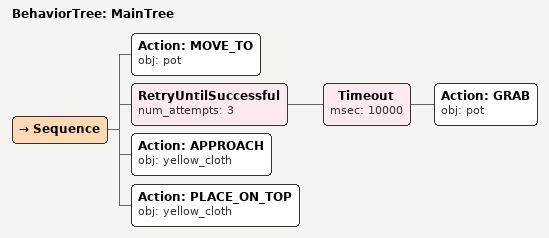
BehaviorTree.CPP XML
<root main_tree_to_execute="MainTree">
  <BehaviorTree ID="MainTree">
    <Sequence>
      <!-- Move to pot -->
      <Action ID="MOVE_TO" obj="pot" />
      <!-- Retry GRASP pot up to 3 attempts -->
      <RetryUntilSuccessful num_attempts="3">
        <!-- Timeout: GRASP pot within 10s -->
        <Timeout msec="10000">
          <!-- Grasp pot -->
          <Action ID="GRAB" obj="pot" />
        </Timeout>
      </RetryUntilSuccessful>
      <!-- Grab pot -->
      <Action ID="APPROACH" obj="yellow_cloth" />
      <!-- Approach yellow_cloth -->
      <Action ID="PLACE_ON_TOP" obj="yellow_cloth" />
    </Sequence>
  </BehaviorTree>
</root>
